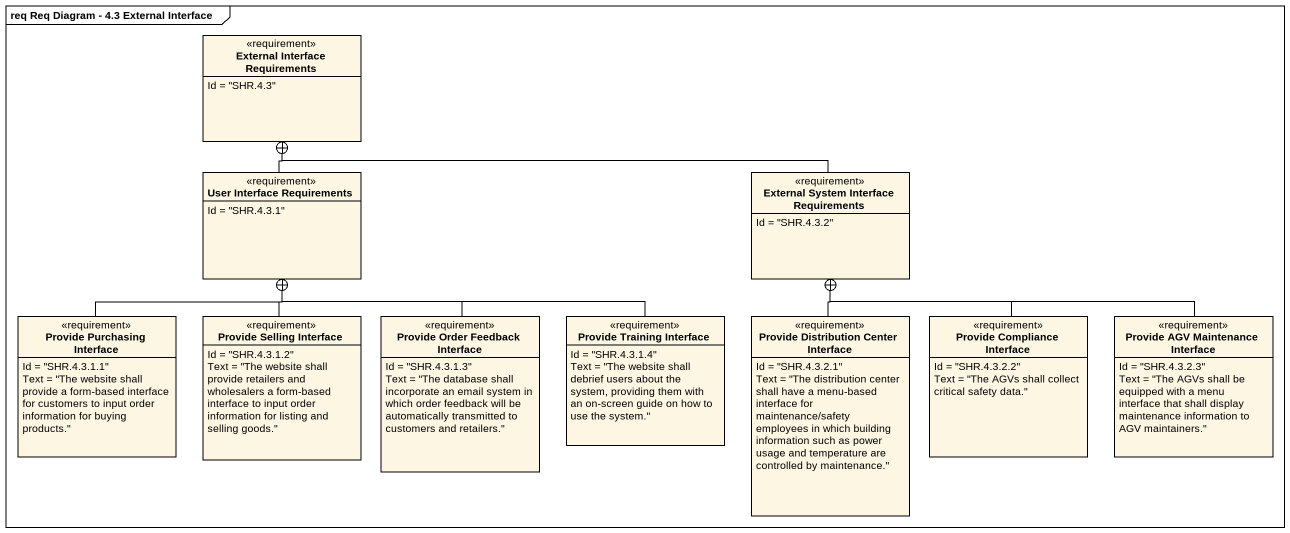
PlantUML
@startuml
mainframe req Req Diagram - 4.3 External Interface
hide circle
hide empty members
class "External Interface Requirements" as External_Interface <<requirement>> {
  Id = "SHR.4.3"
}
class "User Interface Requirements" as User_Interface_Requirements <<requirement>> {
  Id = "SHR.4.3.1"
}
class "External System Interface Requirements" as External_System_Interface <<requirement>> {
  Id = "SHR.4.3.2"
}
class "Provide Purchasing Interface" as Provide_Purchasing_Interface <<requirement>> {
  Id = "SHR.4.3.1.1"
  Text = "The website shall provide a form-based interface for customers to input order information for buying products."
}
class "Provide Selling Interface" as Provide_Selling_Interface <<requirement>> {
  Id = "SHR.4.3.1.2"
  Text = "The website shall provide retailers and wholesalers a form-based interface to input order information for listing and selling goods."
}
class "Provide Order Feedback Interface" as Provide_Order_Feedback <<requirement>> {
  Id = "SHR.4.3.1.3"
  Text = "The database shall incorporate an email system in which order feedback will be automatically transmitted to customers and retailers."
}
class "Provide Training Interface" as Provide_Training_Interface <<requirement>> {
  Id = "SHR.4.3.1.4"
  Text = "The website shall debrief users about the system, providing them with an on-screen guide on how to use the system."
}
class "Provide Distribution Center Interface" as Provide_Distribution_Center <<requirement>> {
  Id = "SHR.4.3.2.1"
  Text = "The distribution center shall have a menu-based interface for maintenance/safety employees in which building information such as power usage and temperature are controlled by maintenance."
}
class "Provide Compliance Interface" as Provide_Compliance_Interface <<requirement>> {
  Id = "SHR.4.3.2.2"
  Text = "The AGVs shall collect critical safety data."
}
class "Provide AGV Maintenance Interface" as Provide_AGV_Maintenance <<requirement>> {
  Id = "SHR.4.3.2.3"
  Text = "The AGVs shall be equipped with a menu interface that shall display maintenance information to AGV maintainers."
}
User_Interface_Requirements -up-+ External_Interface
External_System_Interface -left-+ External_Interface
Provide_Purchasing_Interface -up-+ User_Interface_Requirements
Provide_Selling_Interface -up-+ User_Interface_Requirements
Provide_Order_Feedback -up-+ User_Interface_Requirements
Provide_Training_Interface -left-+ User_Interface_Requirements
Provide_Distribution_Center -up-+ External_System_Interface
Provide_Compliance_Interface -up-+ External_System_Interface
Provide_AGV_Maintenance -left-+ External_System_Interface
@enduml
